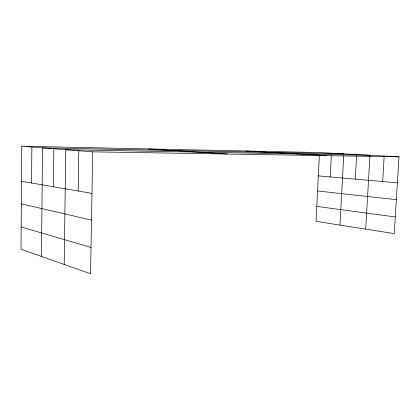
<?xml version="1.0" encoding="UTF-8"?>
<svg xmlns="http://www.w3.org/2000/svg" width="420" height="420" viewBox="0 0 420 420"><rect width="100%" height="100%" fill="white"/><g stroke="black" fill="none" stroke-linecap="round" stroke-linejoin="round"><path stroke-width="0.63" d="M21.756 146.239L21 249.212L90.562 273.761L92.699 151.846L21.756 146.239L319.499 152.554L399 156.812L394.275 233.594L316.05 221.366L319.368 155.148M31.558 182.994L31.873 147.037M41.428 256.421L42.546 147.882L343.817 153.857M53.371 186.748L53.828 148.775M64.197 264.458L65.762 149.72L369.947 155.253L365.71 229.126M78.188 191.016L78.813 150.749M330.209 176.93L331.306 155.762M339.995 225.109L343.712 155.815M355.278 179.141L356.57 155.836M382.673 181.561L384.19 156.02M92.699 151.846L399 156.812M245.994 150.995L326.807 155.642M148.391 148.927L227.561 154.03M318.329 175.88L397.399 182.858M317.572 190.958L396.359 199.684M316.801 206.419L395.299 216.93M21.499 181.262L91.97 193.389M21.336 203.837L91.502 220.117M21.163 226.936L91.025 247.443"/></g></svg>
